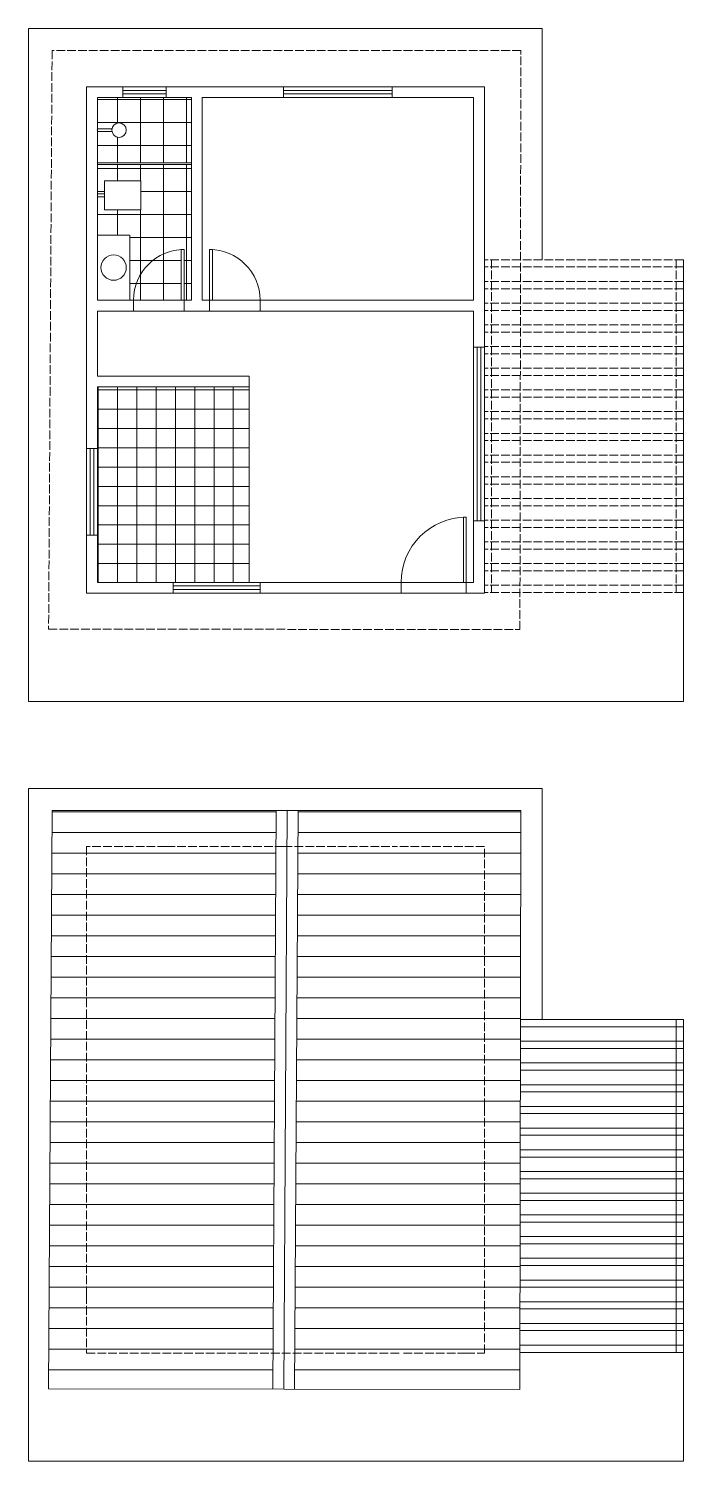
# Model space of a CAD drawing. Header units: centimetres. Extents: x 2544 to 3449, y 1960 to 3940.
import ezdxf

# ---------------------------------------------------------------- set-up
doc = ezdxf.new("R2010")
doc.units = ezdxf.units.CM
doc.linetypes.add('ACAD_ISO02W100', pattern=[15, 12, -3])
for name, color, linetype, lineweight in [('calçada', 9, 'Continuous', 18), ('equipamentos sanitários', 170, 'Continuous', 13), ('hachuras', 11, 'Continuous', 13), ('janelas', 130, 'Continuous', 13), ('paredes', 240, 'Continuous', 20), ('pergolado', 86, 'Continuous', 13), ('piso', 219, 'Continuous', 9), ('portas', 100, 'Continuous', 13), ('projeção paredes', 142, 'ACAD_ISO02W100', 13), ('projeção pergolado', 124, 'ACAD_ISO02W100', 9), ('projeção telhado', 220, 'ACAD_ISO02W100', 9), ('telhado', 50, 'Continuous', 18)]:
    doc.layers.add(name, color=color, linetype=linetype, lineweight=lineweight)

msp = doc.modelspace()

# ---------------------------------------------------------------- hatches: boundary and pattern name
at = {"layer": 'hachuras'}
h = msp.add_hatch(dxfattribs=at)
h.set_pattern_fill('NET', color=256, scale=10)
h.paths.add_polyline_path([(2769.1, 3844.5), (2734.1, 3844.5), (2674.1, 3844.5), (2639.1, 3844.5), (2639.1, 3801.5), (2659.3, 3801.5, -0.904069), (2679.1, 3799.5, -0.904069), (2659.3, 3797.5), (2639.1, 3797.5), (2639.1, 3754.5), (2769.1, 3754.5)])
h.paths.add_polyline_path([(2769.1, 3752), (2639.1, 3752), (2639.1, 3711.5), (2649.1, 3711.5), (2649.1, 3729.5), (2699.1, 3729.5), (2699.1, 3689.5), (2649.1, 3689.5), (2649.1, 3707.5), (2639.1, 3707.5), (2639.1, 3654.5), (2684.1, 3654.5), (2684.1, 3564.5), (2689.1, 3564.5, -0.397565), (2755.1, 3634.3), (2755.1, 3634.5), (2759.1, 3634.5), (2759.1, 3564.5), (2769.1, 3564.5)])
h = msp.add_hatch(dxfattribs=at)
h.set_pattern_fill('NET', color=256, scale=10)
h.paths.add_polyline_path([(2755.1, 3634.3, 0.397565), (2689.1, 3564.5), (2755.1, 3564.5)])
h = msp.add_hatch(dxfattribs=at)
h.set_pattern_fill('NET', color=256, scale=8.4)
h.paths.add_polyline_path([(2849.1, 3444.5), (2639.1, 3444.5), (2639.1, 3359.5), (2639.1, 3239.5), (2639.1, 3174.5), (2744.1, 3174.5), (2849.1, 3174.5)])
h = msp.add_hatch(dxfattribs=at)
h.set_pattern_fill('LINE', color=256, scale=9)
h.paths.add_polyline_path([(3224.5, 2859.3), (2916.5, 2859.3), (2911.7, 2059.3), (3223.2, 2058.9)])
h.paths.add_polyline_path([(2886.4, 2859.3), (2576.5, 2859.3), (2571.7, 2059.7), (2881.7, 2059.3)])

# ---------------------------------------------------------------- linework, layer by layer
at = {"layer": 'calçada'}
for p, q in [((3254.1, 3939.8), (2544.1, 3939.8)), ((2544.1, 3939.8), (2544.1, 3009.8)), ((3254.1, 3620.4), (3254.1, 3939.8)), ((3449.1, 3009.8), (3449.1, 3620.4)), ((2544.1, 3009.8), (3449.1, 3009.8)), ((2544.1, 3009.8), (3254.1, 3009.8)), ((3254.1, 2889.6), (2544.1, 2889.6)), ((2544.1, 2889.6), (2544.1, 1959.6)), ((3254.1, 2570.2), (3254.1, 2889.6)), ((3449.1, 1959.6), (3449.1, 2570.2)), ((2544.1, 1959.6), (3254.1, 1959.6)), ((2544.1, 1959.6), (3449.1, 1959.6))]:
    msp.add_line(p, q, dxfattribs=at)
at = {"layer": 'equipamentos sanitários'}
for p, q in [((2639.1, 3801.5), (2659.1, 3801.5)), ((2639.1, 3797.5), (2659.1, 3797.5)), ((2769.1, 3754.5), (2639.1, 3754.5)), ((2769.1, 3752), (2639.1, 3752)), ((2649.1, 3729.5), (2649.1, 3689.5)), ((2699.1, 3729.5), (2649.1, 3729.5)), ((2699.1, 3729.5), (2699.1, 3689.5)), ((2649.1, 3711.5), (2639.1, 3711.5)), ((2649.1, 3707.5), (2639.1, 3707.5)), ((2699.1, 3689.5), (2649.1, 3689.5))]:
    msp.add_line(p, q, dxfattribs=at)
msp.add_lwpolyline([(2639.1, 3564.5), (2684.1, 3564.5), (2684.1, 3654.5), (2639.1, 3654.5)], close=True, dxfattribs=at)
for centre, radius in [((2669.1, 3799.5), 10), ((2661.6, 3609.5), 17.5)]:
    msp.add_circle(centre, radius, dxfattribs=at)
msp.add_point((2639.1, 3799.5), dxfattribs=at)
at = {"layer": 'hachuras'}
msp.add_line((2849.1, 3444.5), (2849.1, 3174.5), dxfattribs=at)
at = {"layer": 'janelas'}
for p, q in [((2734.1, 3859.5), (2674.1, 3859.5)), ((2674.1, 3859.5), (2674.1, 3844.5)), ((2734.1, 3854.5), (2674.1, 3854.5)), ((2674.1, 3849.5), (2734.1, 3849.5)), ((2674.1, 3844.5), (2734.1, 3844.5)), ((2734.1, 3844.5), (2734.1, 3859.5)), ((2896.6, 3844.5), (2896.6, 3859.5)), ((2896.6, 3859.5), (3046.6, 3859.5)), ((2896.6, 3854.5), (3046.6, 3854.5)), ((3046.6, 3849.5), (2896.6, 3849.5)), ((3046.6, 3844.5), (2896.6, 3844.5)), ((3046.6, 3859.5), (3046.6, 3844.5)), ((3159.1, 3499.5), (3174.1, 3499.5)), ((3159.1, 3259.5), (3159.1, 3499.5)), ((3164.1, 3259.5), (3164.1, 3499.5)), ((3169.1, 3499.5), (3169.1, 3259.5)), ((3174.1, 3499.5), (3174.1, 3259.5)), ((2624.1, 3359.5), (2639.1, 3359.5)), ((2624.1, 3239.5), (2624.1, 3359.5)), ((2629.1, 3239.5), (2629.1, 3359.5)), ((2634.1, 3359.5), (2634.1, 3239.5)), ((2639.1, 3359.5), (2639.1, 3239.5)), ((3174.1, 3259.5), (3159.1, 3259.5)), ((2639.1, 3239.5), (2624.1, 3239.5)), ((2744.1, 3174.5), (2744.1, 3159.5)), ((2864.1, 3174.5), (2744.1, 3174.5)), ((2864.1, 3169.5), (2744.1, 3169.5)), ((2864.1, 3159.5), (2864.1, 3174.5)), ((2744.1, 3164.5), (2864.1, 3164.5)), ((2744.1, 3159.5), (2864.1, 3159.5))]:
    msp.add_line(p, q, dxfattribs=at)
at = {"layer": 'paredes'}
for p, q in [((2624.1, 3859.5), (2624.1, 3359.5)), ((2674.1, 3859.5), (2624.1, 3859.5)), ((2639.1, 3844.5), (2639.1, 3564.5)), ((2674.1, 3844.5), (2639.1, 3844.5)), ((2674.1, 3859.5), (2674.1, 3844.5)), ((2896.6, 3859.5), (2734.1, 3859.5)), ((2734.1, 3859.5), (2734.1, 3844.5)), ((2769.1, 3844.5), (2734.1, 3844.5)), ((2769.1, 3844.5), (2769.1, 3564.5)), ((2784.1, 3844.5), (2784.1, 3564.5)), ((2896.6, 3844.5), (2784.1, 3844.5)), ((2896.6, 3859.5), (2896.6, 3844.5)), ((3174.1, 3859.5), (3046.6, 3859.5)), ((3046.6, 3844.5), (3046.6, 3859.5)), ((3159.1, 3844.5), (3046.6, 3844.5)), ((3159.1, 3564.5), (3159.1, 3844.5)), ((3174.1, 3499.5), (3174.1, 3859.5)), ((2639.1, 3564.5), (2689.1, 3564.5)), ((2689.1, 3564.5), (2689.1, 3549.5)), ((2759.1, 3564.5), (2769.1, 3564.5)), ((2759.1, 3564.5), (2759.1, 3549.5)), ((2784.1, 3564.5), (2794.1, 3564.5)), ((2794.1, 3549.5), (2794.1, 3564.5)), ((2864.1, 3564.5), (3159.1, 3564.5)), ((2864.1, 3549.5), (2864.1, 3564.5)), ((2639.1, 3549.5), (2689.1, 3549.5)), ((2639.1, 3549.5), (2639.1, 3459.5)), ((2759.1, 3549.5), (2794.1, 3549.5)), ((2864.1, 3549.5), (3159.1, 3549.5)), ((3159.1, 3499.5), (3159.1, 3549.5)), ((3159.1, 3499.5), (3174.1, 3499.5)), ((2639.1, 3459.5), (2849.1, 3459.5)), ((2849.1, 3459.5), (2849.1, 3444.5)), ((2849.1, 3444.5), (2639.1, 3444.5)), ((2624.1, 3359.5), (2639.1, 3359.5)), ((3159.1, 3259.5), (3174.1, 3259.5)), ((3174.1, 3159.5), (3174.1, 3259.5)), ((2624.1, 3239.5), (2624.1, 3159.5)), ((2624.1, 3239.5), (2639.1, 3239.5)), ((2744.1, 3159.5), (2744.1, 3174.5)), ((2864.1, 3174.5), (2864.1, 3159.5)), ((3059.1, 3159.5), (3059.1, 3174.5)), ((3149.1, 3174.5), (3149.1, 3159.5)), ((2624.1, 3159.5), (2744.1, 3159.5)), ((3149.1, 3159.5), (3174.1, 3159.5))]:
    msp.add_line(p, q, dxfattribs=at)
for points in [[(2639.1, 3444.5), (2639.1, 3359.5)], [(3149.1, 3174.5), (3159.1, 3174.5), (3159.1, 3259.5)], [(2639.1, 3239.5), (2639.1, 3174.5), (2744.1, 3174.5)], [(2864.1, 3174.5), (3059.1, 3174.5)], [(2864.1, 3159.5), (3059.1, 3159.5)]]:
    msp.add_lwpolyline(points, dxfattribs=at)
at = {"layer": 'pergolado'}
for p, q in [((3449.1, 2570.2), (3224, 2570.2)), ((3449.1, 2560.2), (3224, 2560.2)), ((3439.1, 2570.2), (3439.1, 2110.2)), ((3449.1, 2570.2), (3449.1, 2110.2)), ((3449.1, 2540.2), (3224, 2540.2)), ((3449.1, 2530.2), (3224, 2530.2)), ((3449.1, 2510.2), (3223.9, 2510.2)), ((3449.1, 2500.2), (3223.9, 2500.2)), ((3449.1, 2480.2), (3223.9, 2480.2)), ((3449.1, 2470.2), (3223.9, 2470.2)), ((3449.1, 2450.2), (3223.8, 2450.2)), ((3449.1, 2440.2), (3223.8, 2440.2)), ((3449.1, 2420.2), (3223.8, 2420.2)), ((3449.1, 2410.2), (3223.8, 2410.2)), ((3449.1, 2390.2), (3223.7, 2390.2)), ((3449.1, 2380.2), (3223.7, 2380.2)), ((3449.1, 2360.2), (3223.7, 2360.2)), ((3449.1, 2350.2), (3223.7, 2350.2)), ((3449.1, 2330.2), (3223.6, 2330.2)), ((3449.1, 2320.2), (3223.6, 2320.2)), ((3449.1, 2300.2), (3223.6, 2300.2)), ((3449.1, 2290.2), (3223.6, 2290.2)), ((3449.1, 2270.2), (3223.5, 2270.2)), ((3449.1, 2260.2), (3223.5, 2260.2)), ((3449.1, 2240.2), (3223.5, 2240.2)), ((3449.1, 2230.2), (3223.5, 2230.2)), ((3449.1, 2200.2), (3223.4, 2200.2)), ((3449.1, 2210.2), (3223.5, 2210.2)), ((3449.1, 2180.2), (3223.4, 2180.2)), ((3449.1, 2170.2), (3223.4, 2170.2)), ((3449.1, 2140.2), (3223.3, 2140.2)), ((3449.1, 2150.2), (3223.4, 2150.2)), ((3449.1, 2120.2), (3223.3, 2120.2)), ((3449.1, 2110.2), (3223.3, 2110.2))]:
    msp.add_line(p, q, dxfattribs=at)
at = {"layer": 'piso'}
for p, q in [((2689.1, 3564.5), (2759.1, 3564.5)), ((2689.1, 3564.5), (2689.1, 3549.5)), ((2759.1, 3549.5), (2759.1, 3564.5)), ((2794.1, 3564.5), (2794.1, 3549.5)), ((2864.1, 3564.5), (2794.1, 3564.5)), ((2864.1, 3549.5), (2864.1, 3564.5)), ((2689.1, 3549.5), (2759.1, 3549.5)), ((2794.1, 3549.5), (2864.1, 3549.5)), ((3059.1, 3174.5), (3149.1, 3174.5)), ((3059.1, 3159.5), (3059.1, 3174.5)), ((3149.1, 3159.5), (3149.1, 3174.5)), ((3149.1, 3159.5), (3059.1, 3159.5))]:
    msp.add_line(p, q, dxfattribs=at)
at = {"layer": 'portas'}
for points in [[(2759.1, 3564.5), (2755.1, 3564.5), (2755.1, 3634.5), (2759.1, 3634.5)], [(2794.1, 3564.5), (2798.1, 3564.5), (2798.1, 3634.5), (2794.1, 3634.5)], [(3149.1, 3174.5), (3145.1, 3174.5), (3145.1, 3264.5), (3149.1, 3264.5)]]:
    msp.add_lwpolyline(points, close=True, dxfattribs=at)
for centre, radius, start, end in [((2759.1, 3564.5), 70, 90, 180), ((2794.1, 3564.5), 70, 0, 90), ((3149.1, 3174.5), 90, 90, 180)]:
    msp.add_arc(centre, radius, start, end, dxfattribs=at)
at = {"layer": 'projeção paredes'}
for p, q in [((2674.1, 2809.3), (2624.1, 2809.3)), ((2624.1, 2809.3), (2624.1, 2309.3)), ((2734.1, 2809.3), (2674.1, 2809.3)), ((2896.6, 2809.3), (2734.1, 2809.3)), ((2896.6, 2809.3), (3046.6, 2809.3)), ((3174.1, 2809.3), (3046.6, 2809.3)), ((3174.1, 2449.3), (3174.1, 2809.3)), ((3174.1, 2449.3), (3174.1, 2209.3)), ((2624.1, 2189.3), (2624.1, 2309.3)), ((3174.1, 2109.3), (3174.1, 2209.3)), ((2624.1, 2189.3), (2624.1, 2109.3)), ((2624.1, 2109.3), (2744.1, 2109.3)), ((2744.1, 2109.3), (2864.1, 2109.3)), ((3149.1, 2109.3), (3059.1, 2109.3)), ((3149.1, 2109.3), (3174.1, 2109.3))]:
    msp.add_line(p, q, dxfattribs=at)
msp.add_lwpolyline([(2864.1, 2109.3), (3059.1, 2109.3)], dxfattribs=at)
at = {"layer": 'projeção pergolado'}
for p, q in [((3449.1, 3620.4), (3174.1, 3620.4)), ((3449.1, 3610.4), (3174.1, 3610.4)), ((3184.1, 3620.4), (3184.1, 3160.4)), ((3439.1, 3620.4), (3439.1, 3160.4)), ((3449.1, 3620.4), (3449.1, 3160.4)), ((3449.1, 3590.4), (3174.1, 3590.4)), ((3449.1, 3580.4), (3174.1, 3580.4)), ((3449.1, 3560.4), (3174.1, 3560.4)), ((3449.1, 3550.4), (3174.1, 3550.4)), ((3449.1, 3530.4), (3174.1, 3530.4)), ((3449.1, 3520.4), (3174.1, 3520.4)), ((3449.1, 3500.4), (3174.1, 3500.4)), ((3449.1, 3490.4), (3174.1, 3490.4)), ((3449.1, 3470.4), (3174.1, 3470.4)), ((3449.1, 3460.4), (3174.1, 3460.4)), ((3449.1, 3440.4), (3174.1, 3440.4)), ((3449.1, 3430.4), (3174.1, 3430.4)), ((3449.1, 3410.4), (3174.1, 3410.4)), ((3449.1, 3400.4), (3174.1, 3400.4)), ((3449.1, 3380.4), (3174.1, 3380.4)), ((3449.1, 3370.4), (3174.1, 3370.4)), ((3449.1, 3350.4), (3174.1, 3350.4)), ((3449.1, 3340.4), (3174.1, 3340.4)), ((3449.1, 3320.4), (3174.1, 3320.4)), ((3449.1, 3310.4), (3174.1, 3310.4)), ((3449.1, 3290.4), (3174.1, 3290.4)), ((3449.1, 3280.4), (3174.1, 3280.4)), ((3449.1, 3260.4), (3174.1, 3260.4)), ((3449.1, 3250.4), (3174.1, 3250.4)), ((3449.1, 3230.4), (3174.1, 3230.4)), ((3449.1, 3220.4), (3174.1, 3220.4)), ((3449.1, 3200.4), (3174.1, 3200.4)), ((3449.1, 3190.4), (3174.1, 3190.4)), ((3449.1, 3170.4), (3174.1, 3170.4)), ((3449.1, 3160.4), (3174.1, 3160.4))]:
    msp.add_line(p, q, dxfattribs=at)
at = {"layer": 'projeção telhado'}
for p, q in [((2576.5, 3909.5), (2571.7, 3109.9)), ((3224.5, 3909.5), (2576.5, 3909.5)), ((3223.2, 3109.2), (3224.5, 3909.5)), ((2571.7, 3109.9), (3223.2, 3109.2))]:
    msp.add_line(p, q, dxfattribs=at)
at = {"layer": 'telhado'}
for p, q in [((2576.5, 2859.3), (2571.7, 2059.7)), ((3224.5, 2859.3), (2576.5, 2859.3)), ((2886.4, 2859.3), (2881.7, 2059.3)), ((2901.4, 2859.3), (2896.7, 2059.3)), ((2916.5, 2859.3), (2911.7, 2059.3)), ((3223.2, 2058.9), (3224.5, 2859.3)), ((2571.7, 2059.7), (3223.2, 2058.9))]:
    msp.add_line(p, q, dxfattribs=at)

doc.saveas('drawing.dxf')
